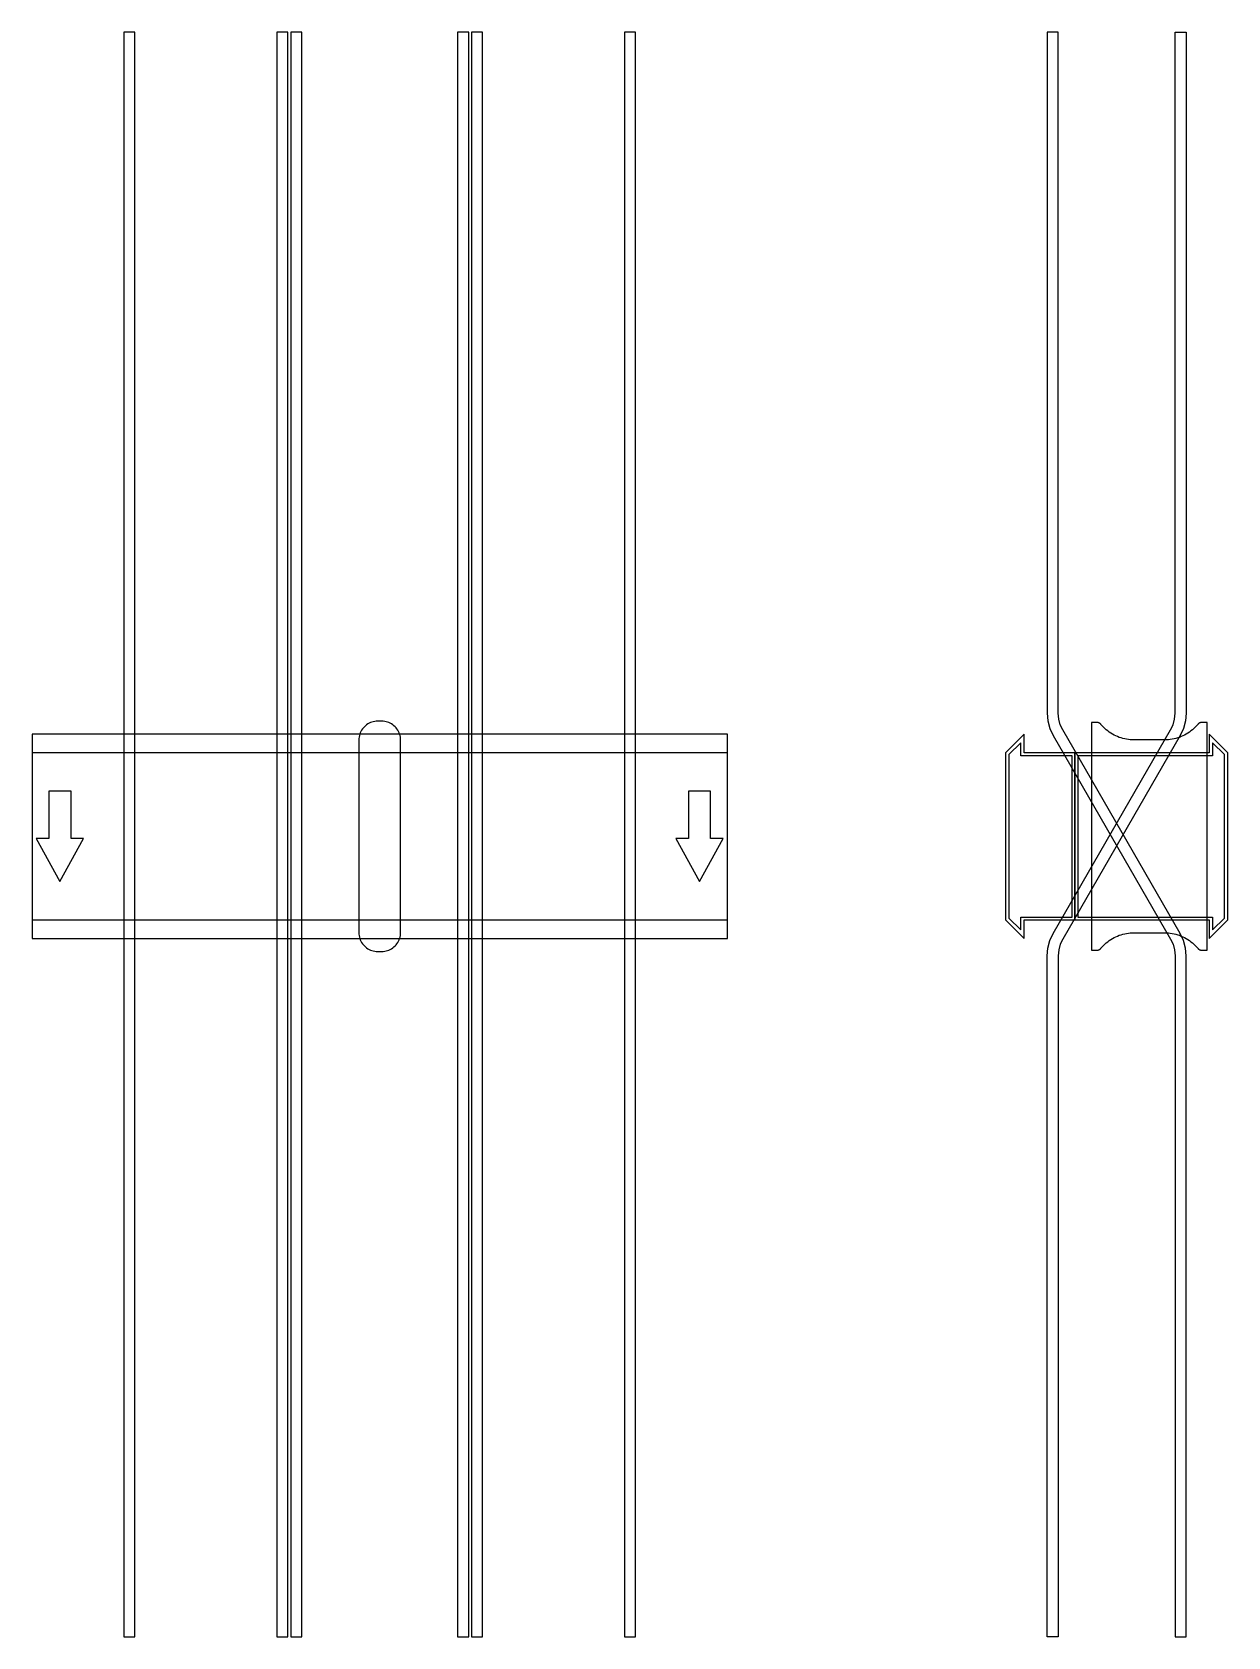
# Model space of a CAD drawing. Extents: x 0 to 860, y -576 to 578.
import ezdxf

# ---------------------------------------------------------------- set-up
doc = ezdxf.new("R2010")
doc.units = 0
doc.layers.add('Halfen', color=7, linetype='CONTINUOUS')

msp = doc.modelspace()

# ---------------------------------------------------------------- linework, layer by layer
at = {"layer": 'Halfen', "color": 7}
for points in [[(74, -575.609), (74, 578.25), (66, 578.25), (66, -575.609)], [(184, -575.609), (184, 578.25), (176, 578.25), (176, -575.609)], [(194, -575.609), (194, 578.25), (186, 578.25), (186, -575.609)], [(314, -575.609), (314, 578.25), (306, 578.25), (306, -575.609)], [(324, -575.609), (324, 578.25), (316, 578.25), (316, -575.609)], [(434, -575.609), (434, 578.25), (426, 578.25), (426, -575.609)], [(830, -575.609), (830, -85.856), (829.514, -80.3), (828.07, -74.912), (825.713, -69.856), (741.215, 76.497), (739.447, 80.289), (738.365, 84.33), (738, 88.497), (738, 578.25), (730, 578.25), (730, 88.497), (730.486, 82.941), (731.93, 77.553), (734.287, 72.497), (818.785, -73.856), (820.553, -77.648), (821.635, -81.689), (822, -85.856), (822, -575.609)], [(730, -575.609), (730, -85.856), (730.486, -80.3), (731.93, -74.912), (734.287, -69.856), (818.785, 76.497), (820.553, 80.289), (821.635, 84.33), (822, 88.497), (822, 578.25), (830, 578.25), (830, 88.497), (829.514, 82.941), (828.07, 77.553), (825.713, 72.497), (741.215, -73.856), (739.447, -77.648), (738.365, -81.689), (738, -85.856), (738, -575.609)], [(265, -69.3), (265, -56.8), (265, 69.3), (264.958, 70.359), (264.834, 71.412), (264.627, 72.452), (264.339, 73.472), (263.972, 74.466), (263.529, 75.429), (263.011, 76.354), (262.422, 77.235), (261.765, 78.068), (261.046, 78.846), (260.268, 79.565), (259.435, 80.222), (258.554, 80.811), (257.629, 81.329), (256.666, 81.772), (255.672, 82.139), (254.652, 82.427), (253.612, 82.634), (252.559, 82.758), (251.5, 82.8), (248.5, 82.8), (247.441, 82.758), (246.388, 82.634), (245.348, 82.427), (244.328, 82.139), (243.334, 81.772), (242.371, 81.329), (241.446, 80.811), (240.565, 80.222), (239.732, 79.565), (238.954, 78.846), (238.235, 78.068), (237.578, 77.235), (236.989, 76.354), (236.471, 75.429), (236.028, 74.466), (235.661, 73.472), (235.373, 72.452), (235.166, 71.412), (235.042, 70.359), (235, 69.3), (235, -56.8), (235, -69.3), (235.042, -70.359), (235.166, -71.412), (235.373, -72.452), (235.661, -73.472), (236.028, -74.466), (236.471, -75.429), (236.989, -76.354), (237.578, -77.235), (238.235, -78.068), (238.954, -78.846), (239.732, -79.565), (240.565, -80.222), (241.446, -80.811), (242.371, -81.329), (243.334, -81.772), (244.328, -82.139), (245.348, -82.427), (246.388, -82.634), (247.441, -82.758), (248.5, -82.8), (251.5, -82.8), (252.559, -82.758), (253.612, -82.634), (254.652, -82.427), (255.672, -82.139), (256.666, -81.772), (257.629, -81.329), (258.554, -80.811), (259.435, -80.222), (260.268, -79.565), (261.046, -78.846), (261.765, -78.068), (262.422, -77.235), (263.011, -76.354), (263.529, -75.429), (263.972, -74.466), (264.339, -73.472), (264.627, -72.452), (264.834, -71.412), (264.958, -70.359), (265, -69.3)], [(845, -81.8), (845, 81.8), (841, 81.8), (840.846, 81.797), (840.691, 81.786), (840.538, 81.769), (840.385, 81.746), (840.234, 81.715), (840.084, 81.678), (839.936, 81.634), (839.789, 81.584), (839.646, 81.527), (839.505, 81.464), (839.366, 81.395), (839.231, 81.32), (839.1, 81.239), (838.972, 81.153), (838.848, 81.06), (838.728, 80.963), (838.613, 80.86), (838.502, 80.752), (838.397, 80.639), (838.296, 80.522), (837.41, 79.491), (836.479, 78.5), (835.505, 77.551), (834.491, 76.646), (833.437, 75.787), (832.347, 74.975), (831.222, 74.211), (830.064, 73.499), (828.876, 72.838), (827.66, 72.23), (826.418, 71.676), (825.153, 71.178), (823.867, 70.736), (822.563, 70.351), (821.243, 70.024), (819.911, 69.756), (818.567, 69.547), (817.216, 69.397), (815.859, 69.307), (814.5, 69.277), (792.5, 69.277), (791.141, 69.307), (789.784, 69.397), (788.433, 69.547), (787.089, 69.756), (785.757, 70.024), (784.437, 70.351), (783.133, 70.736), (781.847, 71.178), (780.582, 71.676), (779.34, 72.23), (778.124, 72.838), (776.936, 73.499), (775.778, 74.211), (774.653, 74.975), (773.563, 75.787), (772.509, 76.646), (771.495, 77.551), (770.521, 78.5), (769.59, 79.491), (768.704, 80.522), (768.603, 80.639), (768.498, 80.752), (768.387, 80.86), (768.272, 80.963), (768.152, 81.06), (768.028, 81.153), (767.9, 81.239), (767.769, 81.32), (767.634, 81.395), (767.495, 81.464), (767.354, 81.527), (767.211, 81.584), (767.064, 81.634), (766.916, 81.678), (766.766, 81.715), (766.615, 81.746), (766.462, 81.769), (766.309, 81.786), (766.154, 81.797), (766, 81.8), (762, 81.8), (762, -81.8), (766, -81.8), (766.154, -81.797), (766.309, -81.786), (766.462, -81.769), (766.615, -81.746), (766.766, -81.715), (766.916, -81.678), (767.064, -81.634), (767.211, -81.584), (767.354, -81.527), (767.495, -81.464), (767.634, -81.395), (767.769, -81.32), (767.9, -81.239), (768.028, -81.153), (768.152, -81.06), (768.272, -80.963), (768.387, -80.86), (768.498, -80.752), (768.603, -80.639), (768.704, -80.522), (769.59, -79.491), (770.521, -78.5), (771.495, -77.551), (772.509, -76.646), (773.563, -75.787), (774.653, -74.975), (775.778, -74.211), (776.936, -73.499), (778.124, -72.838), (779.34, -72.23), (780.582, -71.676), (781.847, -71.178), (783.133, -70.736), (784.437, -70.351), (785.757, -70.024), (787.089, -69.756), (788.433, -69.547), (789.784, -69.397), (791.141, -69.307), (792.5, -69.277), (814.5, -69.277), (815.859, -69.307), (817.216, -69.397), (818.567, -69.547), (819.911, -69.756), (821.243, -70.024), (822.563, -70.351), (823.867, -70.736), (825.153, -71.178), (826.418, -71.676), (827.66, -72.23), (828.876, -72.838), (830.064, -73.499), (831.222, -74.211), (832.347, -74.975), (833.437, -75.787), (834.491, -76.646), (835.505, -77.551), (836.479, -78.5), (837.41, -79.491), (838.296, -80.522), (838.397, -80.639), (838.502, -80.752), (838.613, -80.86), (838.728, -80.963), (838.848, -81.06), (838.972, -81.153), (839.1, -81.239), (839.231, -81.32), (839.366, -81.395), (839.505, -81.464), (839.646, -81.527), (839.789, -81.584), (839.936, -81.634), (840.084, -81.678), (840.234, -81.715), (840.385, -81.746), (840.538, -81.769), (840.691, -81.786), (840.846, -81.797), (841, -81.8)], [(0, -73.5), (500, -73.5), (500, 73.5), (0, 73.5)], [(750, -60), (750, 60), (713.5, 60), (713.5, 73.5), (700, 60), (700, -60), (713.5, -73.5), (713.5, -60)], [(860, -60), (860, 60), (846.5, 73.5), (846.5, 60), (750, 60), (750, -60), (846.5, -60), (846.5, -73.5)], [(0, -60), (500, -60), (500, 60), (0, 60)], [(748, -58), (748, 58), (711, 58), (711, 67.25), (702.5, 58.75), (702.5, -58.75), (711, -67.25), (711, -58)], [(857.5, -58.75), (857.5, 58.75), (849, 67.25), (849, 58), (752, 58), (752, -58), (849, -58), (849, -67.25)], [(20, -32.5), (37, -1.5), (28, -1.5), (28, 32.5), (12, 32.5), (12, -1.5), (3, -1.5)], [(480, -32.5), (497, -1.5), (488, -1.5), (488, 32.5), (472, 32.5), (472, -1.5), (463, -1.5)]]:
    msp.add_lwpolyline(points, close=True, dxfattribs=at)

doc.saveas('drawing.dxf')
